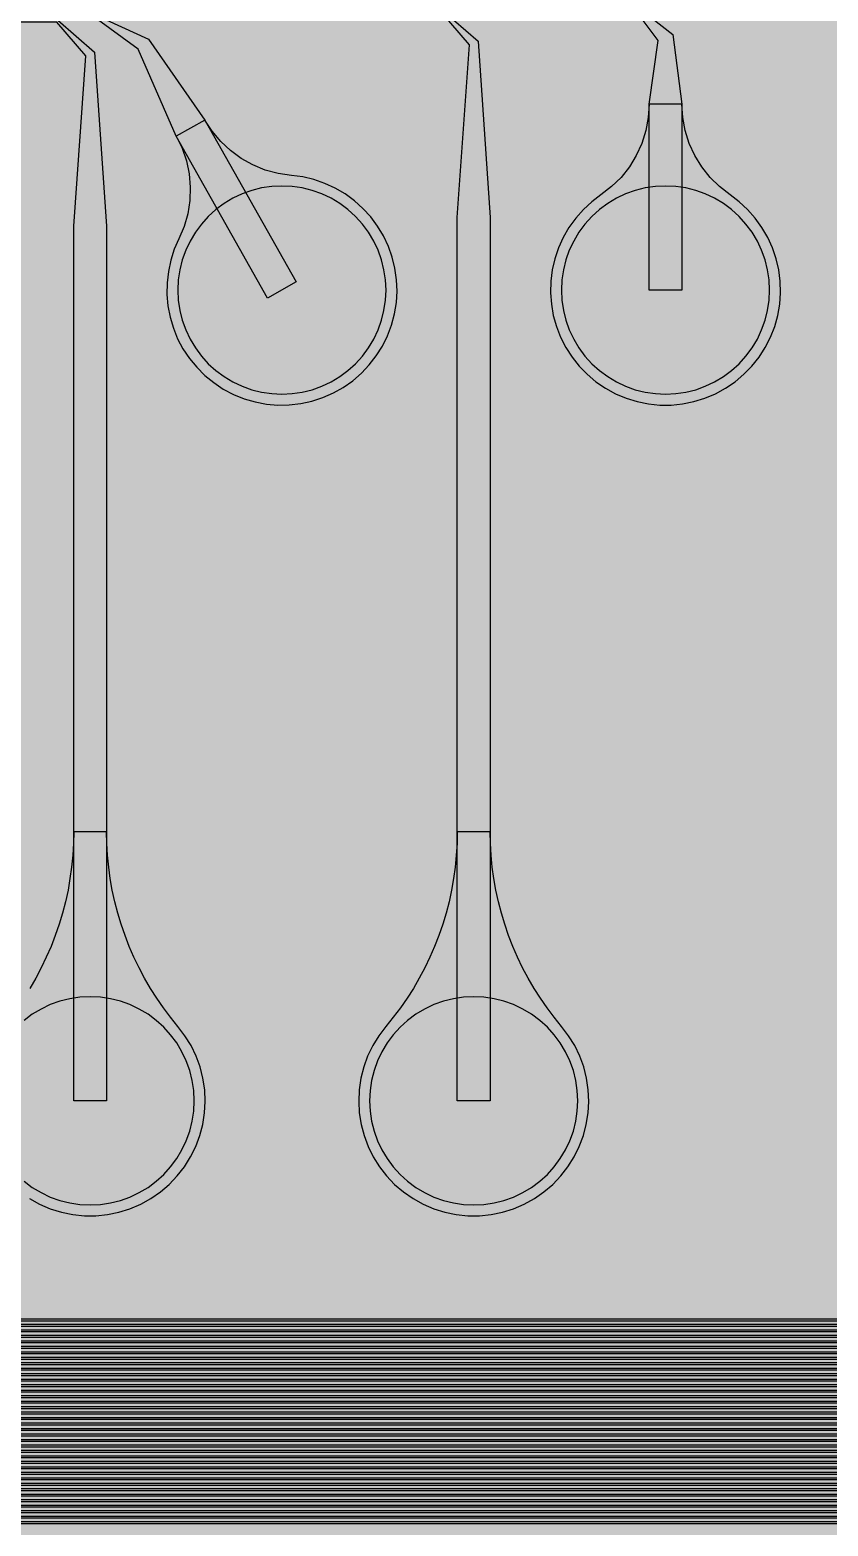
# Model space of a CAD drawing. Header units: metres. Extents: x -7240 to 10960, y -29667 to 1823.
# Drawn here: x -407 to 321, y -28281 to -26915 of the extents above; entities that cross this region are included whole.
import ezdxf

# ---------------------------------------------------------------- set-up
doc = ezdxf.new("R2010")
doc.units = ezdxf.units.M
for name, color, linetype in [('Metal1', 4, 'CONTINUOUS'), ('Polyimide', 7, 'CONTINUOUS'), ('Polyimide_Negative', 5, 'CONTINUOUS')]:
    doc.layers.add(name, color=color, linetype=linetype)

msp = doc.modelspace()

# ---------------------------------------------------------------- hatches: boundary and pattern name
at = {"layer": 'Polyimide'}
msp.add_hatch(color=7, dxfattribs=at).paths.add_polyline_path([(4088.5, -11806.9), (4098.7, -11851.2), (4115.6, -11893.5), (4138.6, -11932.7), (4167.4, -11968), (4201.1, -11998.5), (4239, -12023.6), (4280.3, -12042.7), (4349.2, -12073.7), (4413.2, -12113.8), (4471.3, -12162), (4522.3, -12217.7), (4565.4, -12279.7), (4599.7, -12346.9), (4624.7, -12418.2), (4639.9, -12492.2), (4645, -12567.5), (4639.9, -12642.8), (4624.7, -12716.8), (4599.7, -12788.1), (4565.4, -12855.3), (4522.3, -12917.3), (4471.3, -12973), (4413.2, -13021.2), (4349.2, -13061.3), (4280.3, -13092.3), (4239, -13111.4), (4201.1, -13136.5), (4167.4, -13167), (4138.6, -13202.3), (4115.6, -13241.5), (4098.7, -13283.8), (4088.5, -13328.1), (4085, -13373.5), (4085, -13567.5), (4099.4, -13861.6), (4142.6, -14152.8), (4214.2, -14438.4), (4313.4, -14715.5), (4439.2, -14981.7), (4590.6, -15234.2), (4766, -15470.7), (4963.7, -15688.8), (5181.8, -15886.5), (5418.3, -16061.9), (5670.8, -16213.3), (5936.9, -16339.1), (6214.1, -16438.3), (6499.7, -16509.9), (6790.9, -16553.1), (7085, -16567.5), (9960.4, -16567.5), (10038.8, -16571.4), (10116.4, -16582.9), (10192.6, -16601.9), (10266.5, -16628.4), (10337.5, -16662), (10404.8, -16702.3), (10467.9, -16749.1), (10526.1, -16801.8), (10578.8, -16860), (10625.6, -16923), (10665.9, -16990.4), (10699.5, -17061.4), (10725.9, -17135.3), (10745, -17211.4), (10756.5, -17289.1), (10760.4, -17367.5), (10760.4, -21957.3), (10721.6, -22012.9), (10686, -22070.6), (10653.6, -22130.1), (10624.5, -22191.4), (10598.9, -22254.2), (10576.8, -22318.2), (10558.3, -22383.5), (10543.4, -22449.6), (10532.2, -22516.5), (10524.7, -22583.8), (10521, -22651.5), (10521, -22719.3), (10524.7, -22787), (10532.2, -22854.4), (10543.4, -22921.2), (10558.3, -22987.4), (10576.8, -23052.6), (10598.9, -23116.7), (10624.5, -23179.5), (10653.6, -23240.7), (10686, -23300.3), (10721.6, -23357.9), (10760.4, -23413.5), (10760.4, -28667.5), (10756.5, -28745.9), (10745, -28823.6), (10725.9, -28899.7), (10699.5, -28973.6), (10665.9, -29044.6), (10625.6, -29112), (10578.8, -29175), (10526.1, -29233.2), (10467.9, -29285.9), (10404.8, -29332.7), (10337.5, -29373), (10266.5, -29406.6), (10192.6, -29433.1), (10116.4, -29452.1), (10038.8, -29463.6), (9960.4, -29467.5), (-6239.6, -29467.5), (-6318, -29463.6), (-6395.7, -29452.1), (-6471.9, -29433.1), (-6545.8, -29406.6), (-6616.7, -29373), (-6684.1, -29332.7), (-6747.1, -29285.9), (-6805.3, -29233.2), (-6858, -29175), (-6904.8, -29112), (-6945.2, -29044.6), (-6978.7, -28973.6), (-7005.2, -28899.7), (-7024.3, -28823.6), (-7035.8, -28745.9), (-7039.6, -28667.5), (-7039.6, -23426.3), (-6999.4, -23370.1), (-6962.3, -23311.6), (-6928.7, -23251.2), (-6898.5, -23189), (-6871.8, -23125.1), (-6848.8, -23059.9), (-6829.5, -22993.4), (-6814, -22926), (-6802.4, -22857.8), (-6794.6, -22789.1), (-6790.7, -22720), (-6790.7, -22650.8), (-6794.6, -22581.8), (-6802.4, -22513), (-6814, -22444.8), (-6829.5, -22377.4), (-6848.8, -22311), (-6871.8, -22245.7), (-6898.5, -22181.9), (-6928.7, -22119.7), (-6962.3, -22059.2), (-6999.4, -22000.8), (-7039.6, -21944.5), (-7039.6, -17367.5), (-7035.8, -17289.1), (-7024.3, -17211.4), (-7005.2, -17135.3), (-6978.7, -17061.4), (-6945.2, -16990.4), (-6904.8, -16923), (-6858, -16860), (-6805.3, -16801.8), (-6747.1, -16749.1), (-6684.1, -16702.3), (-6616.7, -16662), (-6545.8, -16628.4), (-6471.9, -16601.9), (-6395.7, -16582.9), (-6318, -16571.4), (-6239.6, -16567.5), (-3334, -16567.5), (-3039.9, -16553.1), (-2748.7, -16509.9), (-2463.1, -16438.3), (-2185.9, -16339.1), (-1919.8, -16213.3), (-1667.3, -16061.9), (-1430.8, -15886.5), (-1212.7, -15688.8), (-1015, -15470.7), (-839.6, -15234.2), (-688.2, -14981.7), (-562.4, -14715.5), (-463.2, -14438.4), (-391.6, -14152.8), (-348.4, -13861.6), (-334, -13567.5), (-334, -13373.5), (-337.5, -13328.1), (-347.7, -13283.8), (-364.6, -13241.5), (-387.6, -13202.3), (-416.4, -13167), (-450.1, -13136.5), (-488, -13111.4), (-529.3, -13092.3), (-529.3, -13092.3), (-598.2, -13061.3), (-662.2, -13021.2), (-720.3, -12973), (-771.3, -12917.3), (-814.4, -12855.3), (-848.7, -12788.1), (-873.7, -12716.8), (-888.9, -12642.8), (-894, -12567.5), (-888.9, -12492.2), (-873.7, -12418.2), (-848.7, -12346.9), (-814.4, -12279.7), (-771.3, -12217.7), (-720.3, -12162), (-662.2, -12113.8), (-598.2, -12073.7), (-529.3, -12042.7), (-488, -12023.6), (-450.1, -11998.5), (-416.4, -11968), (-387.6, -11932.7), (-364.6, -11893.5), (-347.7, -11851.2), (-337.5, -11806.9), (-334, -11761.5), (-334, -11074.3), (-337.5, -11028.9), (-347.7, -10984.6), (-364.6, -10942.4), (-387.6, -10903.1), (-416.4, -10867.8), (-450.1, -10837.3), (-488, -10812.2), (-529.3, -10793.2), (-529.3, -10793.2), (-598.2, -10762.1), (-662.2, -10722.1), (-720.3, -10673.8), (-771.3, -10618.1), (-814.4, -10556.1), (-848.7, -10488.9), (-873.7, -10417.6), (-888.9, -10343.7), (-894, -10268.3), (-888.9, -10193), (-873.7, -10119), (-848.7, -10047.8), (-814.4, -9980.5), (-771.3, -9918.5), (-720.3, -9862.9), (-662.2, -9814.6), (-598.2, -9774.6), (-529.3, -9743.5), (-488, -9724.5), (-450.1, -9699.4), (-416.4, -9668.8), (-387.6, -9633.5), (-364.6, -9594.3), (-347.7, -9552), (-337.5, -9507.7), (-334, -9462.4), (-334, -8775.1), (-337.5, -8729.8), (-347.7, -8685.5), (-364.6, -8643.2), (-387.6, -8604), (-416.4, -8568.7), (-450.1, -8538.1), (-488, -8513), (-529.3, -8494), (-529.3, -8494), (-598.2, -8462.9), (-662.2, -8422.9), (-720.3, -8374.6), (-771.3, -8319), (-814.4, -8257), (-848.7, -8189.7), (-873.7, -8118.5), (-888.9, -8044.5), (-894, -7969.2), (-888.9, -7893.8), (-873.7, -7819.9), (-848.7, -7748.6), (-814.4, -7681.4), (-771.3, -7619.4), (-720.3, -7563.7), (-662.2, -7515.4), (-598.2, -7475.4), (-529.3, -7444.3), (-529.3, -7444.3), (-488, -7425.3), (-450.1, -7400.2), (-416.4, -7369.7), (-387.6, -7334.4), (-364.6, -7295.1), (-347.7, -7252.9), (-337.5, -7208.6), (-334, -7163.2), (-334, -6476), (-337.5, -6430.6), (-347.7, -6386.3), (-364.6, -6344), (-387.6, -6304.8), (-416.4, -6269.5), (-450.1, -6239), (-488, -6213.9), (-529.3, -6194.8), (-529.3, -6194.8), (-598.2, -6163.8), (-662.2, -6123.7), (-720.3, -6075.5), (-771.3, -6019.8), (-814.4, -5957.8), (-848.7, -5890.6), (-873.7, -5819.3), (-888.9, -5745.3), (-894, -5670), (-888.9, -5594.7), (-873.7, -5520.7), (-848.7, -5449.4), (-814.4, -5382.2), (-771.3, -5320.2), (-720.3, -5264.5), (-662.2, -5216.3), (-598.2, -5176.2), (-529.3, -5145.2), (-529.3, -5145.2), (-488, -5126.1), (-450.1, -5101), (-416.4, -5070.5), (-387.6, -5035.2), (-364.6, -4996), (-347.7, -4953.7), (-337.5, -4909.4), (-334, -4864), (-334, 380), (-334, 1522.5), (-289, 1522.5), (-288.8, 1515.6), (-288.1, 1508.8), (-287, 1502), (-285.4, 1495.3), (-283.4, 1488.7), (-281, 1482.3), (-278.2, 1476.1), (-274.9, 1470), (-271.3, 1464.2), (-267.3, 1458.6), (-262.9, 1453.3), (-258.2, 1448.3), (-253.2, 1443.6), (-247.9, 1439.2), (-242.3, 1435.2), (-236.5, 1431.6), (-230.4, 1428.3), (-224.2, 1425.5), (-217.8, 1423.1), (-211.2, 1421.1), (-204.5, 1419.5), (-197.7, 1418.4), (-190.9, 1417.7), (-184, 1417.5), (-177.1, 1417.7), (-170.3, 1418.4), (-163.5, 1419.5), (-156.8, 1421.1), (-150.2, 1423.1), (-143.8, 1425.5), (-137.6, 1428.3), (-131.5, 1431.6), (-125.7, 1435.2), (-120.1, 1439.2), (-114.8, 1443.6), (-109.8, 1448.3), (-105.1, 1453.3), (-100.7, 1458.6), (-96.7, 1464.2), (-93.1, 1470), (-89.8, 1476.1), (-87, 1482.3), (-84.6, 1488.7), (-82.6, 1495.3), (-81, 1502), (-79.9, 1508.8), (-79.2, 1515.6), (-79, 1522.5), (1786, 1522.5), (3835, 1522.5), (3835.2, 1529), (3835.9, 1535.6), (3836.9, 1542), (3838.4, 1548.4), (3840.3, 1554.6), (3842.6, 1560.8), (3845.3, 1566.7), (3848.4, 1572.5), (3851.9, 1578.1), (3855.7, 1583.4), (3859.8, 1588.4), (3864.3, 1593.2), (3869.1, 1597.7), (3874.1, 1601.8), (3879.4, 1605.6), (3885, 1609.1), (3890.8, 1612.2), (3896.7, 1614.9), (3902.9, 1617.2), (3909.1, 1619.1), (3915.5, 1620.6), (3921.9, 1621.6), (3928.5, 1622.3), (3935, 1622.5), (3941.5, 1622.3), (3948.1, 1621.6), (3954.5, 1620.6), (3960.9, 1619.1), (3967.1, 1617.2), (3973.3, 1614.9), (3979.2, 1612.2), (3985, 1609.1), (3990.6, 1605.6), (3995.9, 1601.8), (4000.9, 1597.7), (4005.7, 1593.2), (4010.2, 1588.4), (4014.3, 1583.4), (4018.1, 1578.1), (4021.6, 1572.5), (4024.7, 1566.7), (4027.4, 1560.8), (4029.7, 1554.6), (4031.6, 1548.4), (4033.1, 1542), (4034.1, 1535.6), (4034.8, 1529), (4035, 1522.5), (4085, 1522.5), (4085, 380), (4085, 330), (4085, -4864), (4088.5, -4909.4), (4098.7, -4953.7), (4115.6, -4996), (4138.6, -5035.2), (4167.4, -5070.5), (4201.1, -5101), (4239, -5126.1), (4280.3, -5145.2), (4280.3, -5145.2), (4349.2, -5176.2), (4413.2, -5216.3), (4471.3, -5264.5), (4522.3, -5320.2), (4565.4, -5382.2), (4599.7, -5449.4), (4624.7, -5520.7), (4639.9, -5594.7), (4645, -5670), (4639.9, -5745.3), (4624.7, -5819.3), (4599.7, -5890.6), (4565.4, -5957.8), (4522.3, -6019.8), (4471.3, -6075.5), (4413.2, -6123.7), (4349.2, -6163.8), (4280.3, -6194.8), (4239, -6213.9), (4201.1, -6239), (4167.4, -6269.5), (4138.6, -6304.8), (4115.6, -6344), (4098.7, -6386.3), (4088.5, -6430.6), (4085, -6476), (4085, -11761.5), (4088.5, -11806.9)])

# ---------------------------------------------------------------- linework, layer by layer
at = {"layer": 'Metal1'}
for points in [[(1728.9, -18191.7), (1728.9, -28247.9), (1698.3, -28278.5), (-5907.5, -28278.5), (-5938.1, -28247.9), (-5938.1, -25926.6), (-5907.5, -25896), (-4552.4, -25896), (-4493.7, -25906.7), (-4486.5, -25911.9), (-4366.5, -26031.9), (-4387.7, -26053.1), (-4507.7, -25933.1), (-4509.1, -25929.8), (-4552.8, -25898), (-5906.7, -25898), (-5936.1, -25927.4), (-5936.1, -28247.1), (-5906.7, -28276.5), (1697.5, -28276.5), (1726.9, -28247.1), (1726.9, -18191.7)], [(1723.9, -18191.7), (1723.9, -28242.9), (1693.3, -28273.5), (-5902.5, -28273.5), (-5933.1, -28242.9), (-5933.1, -25931.6), (-5902.5, -25901), (-4581.7, -25901), (-4547.8, -25930.2), (-4537.1, -26068.2), (-4537.1, -26782.5), (-4567.1, -26782.5), (-4567.1, -26068.2), (-4556.5, -25933.8), (-4582.5, -25903), (-5901.7, -25903), (-5931.1, -25932.4), (-5931.1, -28242.1), (-5901.7, -28271.5), (1692.5, -28271.5), (1721.9, -28242.1), (1721.9, -18191.7)], [(1718.9, -18191.7), (1718.9, -28237.9), (1688.3, -28268.5), (-5897.5, -28268.5), (-5928.1, -28237.9), (-5928.1, -25936.6), (-5897.5, -25906), (-4892.4, -25906), (-4832.9, -25915.5), (-4716.5, -26031.9), (-4737.7, -26053.1), (-4849.9, -25940.9), (-4892.8, -25908), (-5896.7, -25908), (-5926.1, -25937.4), (-5926.1, -28237.1), (-5896.7, -28266.5), (1687.5, -28266.5), (1716.9, -28237.1), (1716.9, -18191.7)], [(1713.9, -18191.7), (1713.9, -28232.9), (1683.3, -28263.5), (-5892.5, -28263.5), (-5923.1, -28232.9), (-5923.1, -25941.6), (-5892.5, -25911), (-4931.7, -25911), (-4897.8, -25940.2), (-4887.1, -26076.2), (-4887.1, -26782.5), (-4917.1, -26782.5), (-4917.1, -26076.2), (-4906.5, -25943.8), (-4932.5, -25913), (-5891.7, -25913), (-5921.1, -25942.4), (-5921.1, -28232.1), (-5891.7, -28261.5), (1682.5, -28261.5), (1711.9, -28232.1), (1711.9, -18191.7)], [(1708.9, -18191.7), (1708.9, -28227.9), (1678.3, -28258.5), (-5887.5, -28258.5), (-5918.1, -28227.9), (-5918.1, -25946.6), (-5887.5, -25916), (-5232.4, -25916), (-5172.9, -25925.5), (-5066.5, -26031.9), (-5087.7, -26053.1), (-5189.9, -25950.9), (-5232.8, -25918), (-5886.7, -25918), (-5916.1, -25947.4), (-5916.1, -28227.1), (-5886.7, -28256.5), (1677.5, -28256.5), (1706.9, -28227.1), (1706.9, -18191.7)], [(1703.9, -18191.7), (1703.9, -28222.9), (1673.3, -28253.5), (-5882.5, -28253.5), (-5913.1, -28222.9), (-5913.1, -25951.6), (-5882.5, -25921), (-5281.7, -25921), (-5247.7, -25950.2), (-5237.1, -26084.2), (-5237.1, -26782.5), (-5267.1, -26782.5), (-5267.1, -26084.2), (-5256.5, -25953.8), (-5282.5, -25923), (-5881.7, -25923), (-5911.1, -25952.4), (-5911.1, -28222.1), (-5881.7, -28251.5), (1672.5, -28251.5), (1701.9, -28222.1), (1701.9, -18191.7)], [(1698.9, -18191.7), (1698.9, -28217.9), (1668.3, -28248.5), (-5877.5, -28248.5), (-5908.1, -28217.9), (-5908.1, -26921.6), (-5877.5, -26891), (143.3, -26891), (179.6, -26919.2), (187.9, -26982.8), (187.9, -27152.5), (157.9, -27152.5), (157.9, -26982.8), (166.1, -26924.8), (142.5, -26893), (-5876.7, -26893), (-5906.1, -26922.4), (-5906.1, -28217.1), (-5876.7, -28246.5), (1667.5, -28246.5), (1696.9, -28217.1), (1696.9, -18191.7)], [(1693.9, -18191.7), (1693.9, -28212.9), (1663.3, -28243.5), (-5872.5, -28243.5), (-5903.1, -28212.9), (-5903.1, -26926.6), (-5872.5, -26896), (-31.7, -26896), (1.8, -26925.4), (12.9, -27086.2), (12.9, -27892.5), (-17.1, -27892.5), (-17.1, -27086.2), (-6.1, -26928.6), (-32.5, -26898), (-5871.7, -26898), (-5901.1, -26927.4), (-5901.1, -28212.1), (-5871.7, -28241.5), (1662.5, -28241.5), (1691.9, -28212.1), (1691.9, -18191.7)], [(1688.9, -18191.7), (1688.9, -28207.9), (1658.3, -28238.5), (-5867.5, -28238.5), (-5898.1, -28207.9), (-5898.1, -26931.6), (-5867.5, -26901), (-348.1, -26901), (-299, -26923.6), (-247.4, -26997.3), (-164.1, -27145.1), (-190.2, -27159.9), (-273.5, -27012), (-308.2, -26932.6), (-348.6, -26903), (-5866.7, -26903), (-5896.1, -26932.4), (-5896.1, -28207.1), (-5866.7, -28236.5), (1657.5, -28236.5), (1686.9, -28207.1), (1686.9, -18191.7)], [(1683.9, -18191.7), (1683.9, -28202.9), (1653.3, -28233.5), (-5862.5, -28233.5), (-5893.1, -28202.9), (-5893.1, -26936.6), (-5862.5, -26906), (-381.7, -26906), (-348.1, -26935.4), (-337.1, -27094.2), (-337.1, -27892.5), (-367.1, -27892.5), (-367.1, -27094.2), (-356.1, -26938.6), (-382.5, -26908), (-5861.7, -26908), (-5891.1, -26937.4), (-5891.1, -28202.1), (-5861.7, -28231.5), (1652.5, -28231.5), (1681.9, -28202.1), (1681.9, -18191.7)], [(1678.9, -18191.7), (1678.9, -28197.9), (1648.3, -28228.5), (-5857.5, -28228.5), (-5888.1, -28197.9), (-5888.1, -26941.6), (-5857.5, -26911), (-698.1, -26911), (-648.4, -26933), (-600.1, -26998.6), (-514.2, -27144.9), (-540.1, -27160.1), (-626, -27013.8), (-657.9, -26942.7), (-698.6, -26913), (-5856.7, -26913), (-5886.1, -26942.4), (-5886.1, -28197.1), (-5856.7, -28226.5), (1647.5, -28226.5), (1676.9, -28197.1), (1676.9, -18191.7)], [(1673.9, -18191.7), (1673.9, -28192.9), (1643.3, -28223.5), (-5852.5, -28223.5), (-5883.1, -28192.9), (-5883.1, -26946.6), (-5852.5, -26916), (-731.7, -26916), (-698.1, -26945.3), (-687.1, -27102.2), (-687.1, -27892.5), (-717.1, -27892.5), (-717.1, -27102.2), (-706.1, -26948.7), (-732.5, -26918), (-5851.7, -26918), (-5881.1, -26947.4), (-5881.1, -28192.1), (-5851.7, -28221.5), (1642.5, -28221.5), (1671.9, -28192.1), (1671.9, -18191.7)], [(1668.9, -18191.7), (1668.9, -28187.9), (1638.3, -28218.5), (-5847.5, -28218.5), (-5878.1, -28187.9), (-5878.1, -26951.6), (-5847.5, -26921), (-1048.1, -26921), (-997.7, -26942.4), (-953, -27000), (-864.3, -27144.7), (-889.9, -27160.3), (-978.6, -27015.6), (-1007.7, -26952.8), (-1048.6, -26923), (-5846.7, -26923), (-5876.1, -26952.4), (-5876.1, -28187.1), (-5846.7, -28216.5), (1637.5, -28216.5), (1666.9, -28187.1), (1666.9, -18191.7)], [(1663.9, -18191.7), (1663.9, -28182.9), (1633.3, -28213.5), (-5842.5, -28213.5), (-5873.1, -28182.9), (-5873.1, -26956.6), (-5842.5, -26926), (-1081.7, -26926), (-1048.1, -26955.3), (-1037.1, -27110.2), (-1037.1, -27892.5), (-1067.1, -27892.5), (-1067.1, -27110.2), (-1056.2, -26958.7), (-1082.5, -26928), (-5841.7, -26928), (-5871.1, -26957.4), (-5871.1, -28182.1), (-5841.7, -28211.5), (1632.5, -28211.5), (1661.9, -28182.1), (1661.9, -18191.7)], [(1658.9, -18191.7), (1658.9, -28177.9), (1628.3, -28208.5), (-5837.5, -28208.5), (-5868.1, -28177.9), (-5868.1, -26961.6), (-5837.5, -26931), (-1398.1, -26931), (-1346.9, -26951.7), (-1306, -27001.5), (-1214.5, -27144.4), (-1239.8, -27160.6), (-1331.3, -27017.7), (-1357.4, -26962.9), (-1398.6, -26933), (-5836.7, -26933), (-5866.1, -26962.4), (-5866.1, -28177.1), (-5836.7, -28206.5), (1627.5, -28206.5), (1656.9, -28177.1), (1656.9, -18191.7)], [(1653.9, -18191.7), (1653.9, -28172.9), (1623.3, -28203.5), (-5832.5, -28203.5), (-5863.1, -28172.9), (-5863.1, -26966.6), (-5832.5, -26936), (-1431.7, -26936), (-1398.1, -26965.3), (-1387.1, -27118.2), (-1387.1, -27892.5), (-1417.1, -27892.5), (-1417.1, -27118.2), (-1406.2, -26968.7), (-1432.5, -26938), (-5831.7, -26938), (-5861.1, -26967.4), (-5861.1, -28172.1), (-5831.7, -28201.5), (1622.5, -28201.5), (1651.9, -28172.1), (1651.9, -18191.7)], [(1648.9, -18191.7), (1648.9, -28167.9), (1618.3, -28198.5), (-5827.5, -28198.5), (-5858.1, -28167.9), (-5858.1, -26971.6), (-5827.5, -26941), (-1748.1, -26941), (-1696.1, -26960.8), (-1659.2, -27003.2), (-1564.7, -27144.1), (-1589.6, -27160.9), (-1684.1, -27019.9), (-1707.1, -26973), (-1748.6, -26943), (-5826.7, -26943), (-5856.1, -26972.4), (-5856.1, -28167.1), (-5826.7, -28196.5), (1617.5, -28196.5), (1646.9, -28167.1), (1646.9, -18191.7)], [(1643.9, -18191.7), (1643.9, -28162.9), (1613.3, -28193.5), (-5822.5, -28193.5), (-5853.1, -28162.9), (-5853.1, -26976.6), (-5822.5, -26946), (-1781.7, -26946), (-1748, -26975.3), (-1737.1, -27126.2), (-1737.1, -27892.5), (-1767.1, -27892.5), (-1767.1, -27126.2), (-1756.2, -26978.7), (-1782.5, -26948), (-5821.7, -26948), (-5851.1, -26977.4), (-5851.1, -28162.1), (-5821.7, -28191.5), (1612.5, -28191.5), (1641.9, -28162.1), (1641.9, -18191.7)], [(1638.9, -18191.7), (1638.9, -28157.9), (1608.3, -28188.5), (-5817.5, -28188.5), (-5848.1, -28157.9), (-5848.1, -26981.6), (-5817.5, -26951), (-2098.1, -26951), (-2045.3, -26969.9), (-2012.6, -27005.1), (-1914.9, -27143.9), (-1939.4, -27161.1), (-2037.1, -27022.4), (-2056.9, -26983.2), (-2098.6, -26953), (-5816.7, -26953), (-5846.1, -26982.4), (-5846.1, -28157.1), (-5816.7, -28186.5), (1607.5, -28186.5), (1636.9, -28157.1), (1636.9, -18191.7)], [(1633.9, -18191.7), (1633.9, -28152.9), (1603.3, -28183.5), (-5812.5, -28183.5), (-5843.1, -28152.9), (-5843.1, -26986.6), (-5812.5, -26956), (-2131.7, -26956), (-2098, -26985.3), (-2087.1, -27134.2), (-2087.1, -27892.5), (-2117.1, -27892.5), (-2117.1, -27134.2), (-2106.3, -26988.7), (-2132.5, -26958), (-5811.7, -26958), (-5841.1, -26987.4), (-5841.1, -28152.1), (-5811.7, -28181.5), (1602.5, -28181.5), (1631.9, -28152.1), (1631.9, -18191.7)], [(1628.9, -18191.7), (1628.9, -28147.9), (1598.3, -28178.5), (-5807.5, -28178.5), (-5838.1, -28147.9), (-5838.1, -26991.6), (-5807.5, -26961), (-2448.1, -26961), (-2394.4, -26978.8), (-2366.1, -27007.2), (-2265.1, -27143.6), (-2289.2, -27161.4), (-2390.2, -27025.1), (-2406.6, -26993.4), (-2448.6, -26963), (-5806.7, -26963), (-5836.1, -26992.4), (-5836.1, -28147.1), (-5806.7, -28176.5), (1597.5, -28176.5), (1626.9, -28147.1), (1626.9, -18191.7)], [(1623.9, -18191.7), (1623.9, -28142.9), (1593.3, -28173.5), (-5802.5, -28173.5), (-5833.1, -28142.9), (-5833.1, -26996.6), (-5802.5, -26966), (-2481.7, -26966), (-2448, -26995.3), (-2437.1, -27142.2), (-2437.1, -27892.5), (-2467.1, -27892.5), (-2467.1, -27142.2), (-2456.3, -26998.7), (-2482.5, -26968), (-5801.7, -26968), (-5831.1, -26997.4), (-5831.1, -28142.1), (-5801.7, -28171.5), (1592.5, -28171.5), (1621.9, -28142.1), (1621.9, -18191.7)], [(1618.9, -18191.7), (1618.9, -28137.9), (1588.3, -28168.5), (-5797.5, -28168.5), (-5828.1, -28137.9), (-5828.1, -27001.6), (-5797.5, -26971), (-2798.1, -26971), (-2743.4, -26987.6), (-2719.9, -27009.6), (-2615.3, -27143.3), (-2638.9, -27161.7), (-2743.5, -27028.1), (-2756.3, -27003.6), (-2798.6, -26973), (-5796.7, -26973), (-5826.1, -27002.4), (-5826.1, -28137.1), (-5796.7, -28166.5), (1587.5, -28166.5), (1616.9, -28137.1), (1616.9, -18191.7)], [(1613.9, -18191.7), (1613.9, -28132.9), (1583.3, -28163.5), (-5792.5, -28163.5), (-5823.1, -28132.9), (-5823.1, -27006.6), (-5792.5, -26976), (-2831.7, -26976), (-2797.9, -27005.3), (-2787.1, -27150.2), (-2787.1, -27892.5), (-2817.1, -27892.5), (-2817.1, -27150.2), (-2806.3, -27008.7), (-2832.5, -26978), (-5791.7, -26978), (-5821.1, -27007.4), (-5821.1, -28132.1), (-5791.7, -28161.5), (1582.5, -28161.5), (1611.9, -28132.1), (1611.9, -18191.7)], [(1608.9, -18191.7), (1608.9, -28127.9), (1578.3, -28158.5), (-5787.5, -28158.5), (-5818.1, -28127.9), (-5818.1, -27011.6), (-5787.5, -26981), (-3177.4, -26981), (-3121.3, -26995.6), (-3086.5, -27021.9), (-2966.5, -27141.9), (-2987.7, -27163.1), (-3107.7, -27043.1), (-3131.5, -27010.9), (-3177.8, -26983), (-5786.7, -26983), (-5816.1, -27012.4), (-5816.1, -28127.1), (-5786.7, -28156.5), (1577.5, -28156.5), (1606.9, -28127.1), (1606.9, -18191.7)], [(1603.9, -18191.7), (1603.9, -28122.9), (1573.3, -28153.5), (-5782.5, -28153.5), (-5813.1, -28122.9), (-5813.1, -27016.6), (-5782.5, -26986), (-3181.7, -26986), (-3147.9, -27015.2), (-3137.1, -27158.2), (-3137.1, -27892.5), (-3167.1, -27892.5), (-3167.1, -27158.2), (-3156.4, -27018.8), (-3182.5, -26988), (-5781.7, -26988), (-5811.1, -27017.4), (-5811.1, -28122.1), (-5781.7, -28151.5), (1572.5, -28151.5), (1601.9, -28122.1), (1601.9, -18191.7)], [(1598.9, -18191.7), (1598.9, -28117.9), (1568.3, -28148.5), (-5777.5, -28148.5), (-5808.1, -28117.9), (-5808.1, -27021.6), (-5777.5, -26991), (-3517.4, -26991), (-3460.5, -27004.4), (-3436.5, -27021.9), (-3316.5, -27141.9), (-3337.7, -27163.1), (-3457.7, -27043.1), (-3472.3, -27022), (-3517.8, -26993), (-5776.7, -26993), (-5806.1, -27022.4), (-5806.1, -28117.1), (-5776.7, -28146.5), (1567.5, -28146.5), (1596.9, -28117.1), (1596.9, -18191.7)], [(1593.9, -18191.7), (1593.9, -28112.9), (1563.3, -28143.5), (-5772.5, -28143.5), (-5803.1, -28112.9), (-5803.1, -27026.6), (-5772.5, -26996), (-3531.7, -26996), (-3497.9, -27025.2), (-3487.1, -27166.2), (-3487.1, -27892.5), (-3517.1, -27892.5), (-3517.1, -27166.2), (-3506.4, -27028.8), (-3532.5, -26998), (-5771.7, -26998), (-5801.1, -27027.4), (-5801.1, -28112.1), (-5771.7, -28141.5), (1562.5, -28141.5), (1591.9, -28112.1), (1591.9, -18191.7)], [(1588.9, -18191.7), (1588.9, -28107.9), (1558.3, -28138.5), (-5767.5, -28138.5), (-5798.1, -28107.9), (-5798.1, -27031.6), (-5767.5, -27001), (-3857.4, -27001), (-3799.4, -27012.8), (-3786.5, -27021.9), (-3666.5, -27141.9), (-3687.7, -27163.1), (-3807.7, -27043.1), (-3813.4, -27033.7), (-3857.8, -27003), (-5766.7, -27003), (-5796.1, -27032.4), (-5796.1, -28107.1), (-5766.7, -28136.5), (1557.5, -28136.5), (1586.9, -28107.1), (1586.9, -18191.7)], [(1583.9, -18191.7), (1583.9, -28102.9), (1553.3, -28133.5), (-5762.5, -28133.5), (-5793.1, -28102.9), (-5793.1, -27036.6), (-5762.5, -27006), (-3881.7, -27006), (-3847.8, -27035.2), (-3837.1, -27174.2), (-3837.1, -27892.5), (-3867.1, -27892.5), (-3867.1, -27174.2), (-3856.4, -27038.8), (-3882.5, -27008), (-5761.7, -27008), (-5791.1, -27037.4), (-5791.1, -28102.1), (-5761.7, -28131.5), (1552.5, -28131.5), (1581.9, -28102.1), (1581.9, -18191.7)], [(1578.9, -18191.7), (1578.9, -28097.9), (1548.3, -28128.5), (-5757.5, -28128.5), (-5788.1, -28097.9), (-5788.1, -27041.6), (-5757.5, -27011), (-4197.4, -27011), (-4137.9, -27020.5), (-4016.5, -27141.9), (-4037.7, -27163.1), (-4154.9, -27045.9), (-4197.8, -27013), (-5756.7, -27013), (-5786.1, -27042.4), (-5786.1, -28097.1), (-5756.7, -28126.5), (1547.5, -28126.5), (1576.9, -28097.1), (1576.9, -18191.7)], [(1573.9, -18191.7), (1573.9, -28092.9), (1543.3, -28123.5), (-5752.5, -28123.5), (-5783.1, -28092.9), (-5783.1, -27046.6), (-5752.5, -27016), (-4231.7, -27016), (-4197.8, -27045.2), (-4187.1, -27182.2), (-4187.1, -27892.5), (-4217.1, -27892.5), (-4217.1, -27182.2), (-4206.5, -27048.8), (-4232.5, -27018), (-5751.7, -27018), (-5781.1, -27047.4), (-5781.1, -28092.1), (-5751.7, -28121.5), (1542.5, -28121.5), (1571.9, -28092.1), (1571.9, -18191.7)], [(1568.9, -18191.7), (1568.9, -28087.9), (1538.3, -28118.5), (-5747.5, -28118.5), (-5778.1, -28087.9), (-5778.1, -27051.6), (-5747.5, -27021), (-4537.4, -27021), (-4477.9, -27030.5), (-4366.5, -27141.9), (-4387.7, -27163.1), (-4494.9, -27055.9), (-4537.8, -27023), (-5746.7, -27023), (-5776.1, -27052.4), (-5776.1, -28087.1), (-5746.7, -28116.5), (1537.5, -28116.5), (1566.9, -28087.1), (1566.9, -18191.7)], [(1563.9, -18191.7), (1563.9, -28082.9), (1533.3, -28113.5), (-5742.5, -28113.5), (-5773.1, -28082.9), (-5773.1, -27056.6), (-5742.5, -27026), (-4581.7, -27026), (-4547.7, -27055.2), (-4537.1, -27190.2), (-4537.1, -27892.5), (-4567.1, -27892.5), (-4567.1, -27190.2), (-4556.5, -27058.8), (-4582.5, -27028), (-5741.7, -27028), (-5771.1, -27057.4), (-5771.1, -28082.1), (-5741.7, -28111.5), (1532.5, -28111.5), (1561.9, -28082.1), (1561.9, -18191.7)], [(1558.9, -18191.7), (1558.9, -28077.9), (1528.3, -28108.5), (-5737.5, -28108.5), (-5768.1, -28077.9), (-5768.1, -27061.6), (-5737.5, -27031), (-4877.4, -27031), (-4817.9, -27040.5), (-4716.5, -27141.9), (-4737.7, -27163.1), (-4834.9, -27065.9), (-4877.8, -27033), (-5736.7, -27033), (-5766.1, -27062.4), (-5766.1, -28077.1), (-5736.7, -28106.5), (1527.5, -28106.5), (1556.9, -28077.1), (1556.9, -18191.7)], [(1553.9, -18191.7), (1553.9, -28072.9), (1523.3, -28103.5), (-5732.5, -28103.5), (-5763.1, -28072.9), (-5763.1, -27066.6), (-5732.5, -27036), (-4931.7, -27036), (-4897.7, -27065.2), (-4887.1, -27198.2), (-4887.1, -27892.5), (-4917.1, -27892.5), (-4917.1, -27198.2), (-4906.5, -27068.8), (-4932.5, -27038), (-5731.7, -27038), (-5761.1, -27067.4), (-5761.1, -28072.1), (-5731.7, -28101.5), (1522.5, -28101.5), (1551.9, -28072.1), (1551.9, -18191.7)], [(1548.9, -18191.7), (1548.9, -28067.9), (1518.3, -28098.5), (-5727.5, -28098.5), (-5758.1, -28067.9), (-5758.1, -27071.6), (-5727.5, -27041), (-5217.4, -27041), (-5157.9, -27050.5), (-5066.5, -27141.9), (-5087.7, -27163.1), (-5174.9, -27075.9), (-5217.8, -27043), (-5726.7, -27043), (-5756.1, -27072.4), (-5756.1, -28067.1), (-5726.7, -28096.5), (1517.5, -28096.5), (1546.9, -28067.1), (1546.9, -18191.7)], [(1543.9, -18191.7), (1543.9, -28062.9), (1513.3, -28093.5), (-5722.5, -28093.5), (-5753.1, -28062.9), (-5753.1, -27076.6), (-5722.5, -27046), (-5281.7, -27046), (-5247.7, -27075.2), (-5237.1, -27206.2), (-5237.1, -27892.5), (-5267.1, -27892.5), (-5267.1, -27206.2), (-5256.6, -27078.8), (-5282.5, -27048), (-5721.7, -27048), (-5751.1, -27077.4), (-5751.1, -28062.1), (-5721.7, -28091.5), (1512.5, -28091.5), (1541.9, -28062.1), (1541.9, -18191.7)], [(-407.5, -27981.7), (-398.2, -27986.8), (-388.5, -27991), (-378.4, -27994.2), (-368, -27996.3), (-357.4, -27997.4), (-346.8, -27997.4), (-336.3, -27996.3), (-325.9, -27994.2), (-315.8, -27991), (-306, -27986.8), (-296.7, -27981.7), (-288, -27975.7), (-280, -27968.8), (-272.6, -27961.1), (-266.1, -27952.7), (-260.5, -27943.7), (-255.8, -27934.2), (-252.1, -27924.3), (-249.4, -27914.1), (-247.7, -27903.6), (-247.1, -27893), (-247.6, -27882.4), (-249.2, -27871.9), (-251.8, -27861.6), (-255.4, -27851.7), (-260, -27842.1), (-265.6, -27833.1), (-272, -27824.6), (-278.8, -27816.3), (-285.2, -27807.7), (-291.3, -27798.9), (-297.1, -27789.9), (-302.5, -27780.6), (-307.5, -27771.1), (-312.2, -27761.4), (-316.4, -27751.6), (-320.3, -27741.6), (-323.8, -27731.4), (-326.9, -27721.1), (-329.6, -27710.8), (-331.9, -27700.3), (-333.8, -27689.7), (-335.2, -27679.1), (-336.3, -27668.4), (-336.9, -27657.7), (-337.1, -27646.9), (-367.1, -27646.9), (-367.1, -27646.9), (-367.3, -27657.7), (-368, -27668.4), (-369, -27679.1), (-370.5, -27689.7), (-372.3, -27700.3), (-374.6, -27710.8), (-377.3, -27721.1), (-380.4, -27731.4), (-383.9, -27741.6), (-387.8, -27751.6), (-392.1, -27761.4), (-396.7, -27771.1), (-401.8, -27780.6), (-407.2, -27789.9)]]:
    msp.add_lwpolyline(points, dxfattribs=at)
for points in [[(157.9, -26982.8), (157.1, -26995), (154.9, -27006.9), (151.3, -27018.6), (146.2, -27029.6), (139.9, -27040), (132.3, -27049.6), (123.6, -27058.1), (114, -27065.6), (105.6, -27071.9), (97.9, -27079), (90.9, -27086.8), (84.8, -27095.3), (79.5, -27104.4), (75.2, -27113.9), (71.9, -27123.9), (69.5, -27134.1), (68.2, -27144.5), (67.9, -27154.9), (68.7, -27165.4), (70.5, -27175.7), (73.3, -27185.8), (77.1, -27195.6), (81.9, -27204.9), (87.6, -27213.7), (94.1, -27221.9), (101.4, -27229.4), (109.4, -27236.2), (118.1, -27242.1), (127.3, -27247.1), (136.9, -27251.2), (146.9, -27254.2), (157.2, -27256.3), (167.6, -27257.4), (178.1, -27257.4), (188.5, -27256.3), (198.8, -27254.2), (208.8, -27251.2), (218.5, -27247.1), (227.7, -27242.1), (236.3, -27236.2), (244.4, -27229.4), (251.7, -27221.9), (258.2, -27213.7), (263.9, -27204.9), (268.6, -27195.6), (272.5, -27185.8), (275.3, -27175.7), (277.1, -27165.4), (277.8, -27154.9), (277.6, -27144.5), (276.2, -27134.1), (273.9, -27123.9), (270.5, -27113.9), (266.2, -27104.4), (260.9, -27095.3), (254.8, -27086.8), (247.8, -27079), (240.1, -27071.9), (231.8, -27065.6), (222.1, -27058.1), (213.5, -27049.6), (205.9, -27040), (199.5, -27029.6), (194.5, -27018.6), (190.8, -27006.9), (188.6, -26995), (187.9, -26982.8), (157.9, -26982.8)], [(-273.5, -27012), (-268.2, -27023), (-264.3, -27034.5), (-261.7, -27046.4), (-260.7, -27058.6), (-261.1, -27070.7), (-263, -27082.8), (-266.4, -27094.5), (-271.1, -27105.7), (-275.3, -27115.3), (-278.5, -27125.3), (-280.7, -27135.5), (-281.9, -27145.9), (-282.1, -27156.4), (-281.1, -27166.9), (-279.2, -27177.2), (-276.2, -27187.2), (-272.3, -27196.9), (-267.4, -27206.2), (-261.6, -27214.9), (-254.9, -27223), (-247.5, -27230.4), (-239.4, -27237), (-230.7, -27242.8), (-221.4, -27247.7), (-211.7, -27251.7), (-201.6, -27254.6), (-191.3, -27256.5), (-180.9, -27257.4), (-170.4, -27257.3), (-160, -27256.1), (-149.8, -27253.9), (-139.8, -27250.6), (-130.2, -27246.4), (-121.1, -27241.3), (-112.5, -27235.2), (-104.6, -27228.4), (-97.4, -27220.8), (-91, -27212.5), (-85.4, -27203.6), (-80.8, -27194.2), (-77.1, -27184.4), (-74.4, -27174.3), (-72.7, -27163.9), (-72.1, -27153.5), (-72.6, -27143), (-74, -27132.6), (-76.5, -27122.4), (-80, -27112.6), (-84.5, -27103.1), (-89.9, -27094.1), (-96.1, -27085.7), (-103.2, -27077.9), (-111, -27070.9), (-119.5, -27064.8), (-128.5, -27059.4), (-138, -27055.1), (-147.9, -27051.6), (-158.1, -27049.2), (-168.5, -27047.9), (-180.6, -27046.1), (-192.3, -27042.9), (-203.6, -27038.3), (-214.2, -27032.4), (-224.1, -27025.2), (-233, -27016.9), (-240.8, -27007.5), (-247.4, -26997.3), (-273.5, -27012)], [(-17.1, -27646.9), (-17.3, -27657.7), (-18, -27668.4), (-19, -27679.1), (-20.5, -27689.7), (-22.3, -27700.3), (-24.6, -27710.8), (-27.3, -27721.1), (-30.4, -27731.4), (-33.9, -27741.6), (-37.8, -27751.6), (-42.1, -27761.4), (-46.7, -27771.1), (-51.8, -27780.6), (-57.2, -27789.9), (-62.9, -27798.9), (-69, -27807.7), (-75.5, -27816.3), (-82.3, -27824.6), (-88.7, -27833.1), (-94.2, -27842.1), (-98.9, -27851.7), (-102.5, -27861.6), (-105.1, -27871.9), (-106.6, -27882.4), (-107.1, -27893), (-106.5, -27903.6), (-104.9, -27914.1), (-102.2, -27924.3), (-98.5, -27934.2), (-93.8, -27943.7), (-88.1, -27952.7), (-81.6, -27961.1), (-74.3, -27968.8), (-66.2, -27975.7), (-57.5, -27981.7), (-48.2, -27986.8), (-38.5, -27991), (-28.4, -27994.2), (-18, -27996.3), (-7.4, -27997.4), (3.2, -27997.4), (13.7, -27996.3), (24.1, -27994.2), (34.2, -27991), (44, -27986.8), (53.3, -27981.7), (62, -27975.7), (70, -27968.8), (77.4, -27961.1), (83.9, -27952.7), (89.5, -27943.7), (94.2, -27934.2), (97.9, -27924.3), (100.6, -27914.1), (102.3, -27903.6), (102.9, -27893), (102.4, -27882.4), (100.8, -27871.9), (98.2, -27861.6), (94.6, -27851.7), (90, -27842.1), (84.4, -27833.1), (78, -27824.6), (71.2, -27816.3), (64.8, -27807.7), (58.7, -27798.9), (52.9, -27789.9), (47.5, -27780.6), (42.5, -27771.1), (37.8, -27761.4), (33.6, -27751.6), (29.7, -27741.6), (26.2, -27731.4), (23.1, -27721.1), (20.4, -27710.8), (18.1, -27700.3), (16.2, -27689.7), (14.8, -27679.1), (13.7, -27668.4), (13.1, -27657.7), (12.9, -27646.9), (-17.1, -27646.9)]]:
    msp.add_lwpolyline(points, close=True, dxfattribs=at)
at = {"layer": 'Polyimide_Negative'}
for points in [[(-82.1, -27152.5), (-82.6, -27143.2), (-84, -27134), (-86.2, -27124.9), (-89.4, -27116.1), (-93.3, -27107.7), (-98.1, -27099.7), (-103.7, -27092.2), (-109.9, -27085.3), (-116.9, -27079.1), (-124.3, -27073.5), (-132.3, -27068.7), (-140.8, -27064.7), (-149.5, -27061.6), (-158.6, -27059.3), (-167.8, -27058), (-177.1, -27057.5), (-186.4, -27058), (-195.7, -27059.3), (-204.7, -27061.6), (-213.5, -27064.7), (-221.9, -27068.7), (-229.9, -27073.5), (-237.4, -27079.1), (-244.3, -27085.3), (-250.6, -27092.2), (-256.1, -27099.7), (-260.9, -27107.7), (-264.9, -27116.1), (-268, -27124.9), (-270.3, -27134), (-271.7, -27143.2), (-272.1, -27152.5), (-271.7, -27161.8), (-270.3, -27171), (-268, -27180.1), (-264.9, -27188.9), (-260.9, -27197.3), (-256.1, -27205.3), (-250.6, -27212.8), (-244.3, -27219.7), (-237.4, -27225.9), (-229.9, -27231.5), (-221.9, -27236.3), (-213.5, -27240.3), (-204.7, -27243.4), (-195.7, -27245.7), (-186.4, -27247), (-177.1, -27247.5), (-167.8, -27247), (-158.6, -27245.7), (-149.5, -27243.4), (-140.8, -27240.3), (-132.3, -27236.3), (-124.3, -27231.5), (-116.9, -27225.9), (-109.9, -27219.7), (-103.7, -27212.8), (-98.1, -27205.3), (-93.3, -27197.3), (-89.4, -27188.9), (-86.2, -27180.1), (-84, -27171), (-82.6, -27161.8), (-82.1, -27152.5)], [(267.9, -27152.5), (267.4, -27143.2), (266, -27134), (263.8, -27124.9), (260.6, -27116.1), (256.7, -27107.7), (251.9, -27099.7), (246.3, -27092.2), (240.1, -27085.3), (233.1, -27079.1), (225.7, -27073.5), (217.7, -27068.7), (209.2, -27064.7), (200.5, -27061.6), (191.4, -27059.3), (182.2, -27058), (172.9, -27057.5), (163.6, -27058), (154.3, -27059.3), (145.3, -27061.6), (136.5, -27064.7), (128.1, -27068.7), (120.1, -27073.5), (112.6, -27079.1), (105.7, -27085.3), (99.4, -27092.2), (93.9, -27099.7), (89.1, -27107.7), (85.1, -27116.1), (82, -27124.9), (79.7, -27134), (78.3, -27143.2), (77.9, -27152.5), (78.3, -27161.8), (79.7, -27171), (82, -27180.1), (85.1, -27188.9), (89.1, -27197.3), (93.9, -27205.3), (99.4, -27212.8), (105.7, -27219.7), (112.6, -27225.9), (120.1, -27231.5), (128.1, -27236.3), (136.5, -27240.3), (145.3, -27243.4), (154.3, -27245.7), (163.6, -27247), (172.9, -27247.5), (182.2, -27247), (191.4, -27245.7), (200.5, -27243.4), (209.2, -27240.3), (217.7, -27236.3), (225.7, -27231.5), (233.1, -27225.9), (240.1, -27219.7), (246.3, -27212.8), (251.9, -27205.3), (256.7, -27197.3), (260.6, -27188.9), (263.8, -27180.1), (266, -27171), (267.4, -27161.8), (267.9, -27152.5)], [(92.9, -27892.5), (92.4, -27883.2), (91, -27874), (88.8, -27864.9), (85.6, -27856.1), (81.7, -27847.7), (76.9, -27839.7), (71.3, -27832.2), (65.1, -27825.3), (58.1, -27819.1), (50.7, -27813.5), (42.7, -27808.7), (34.2, -27804.7), (25.5, -27801.6), (16.4, -27799.3), (7.2, -27798), (-2.1, -27797.5), (-11.4, -27798), (-20.7, -27799.3), (-29.7, -27801.6), (-38.5, -27804.7), (-46.9, -27808.7), (-54.9, -27813.5), (-62.4, -27819.1), (-69.3, -27825.3), (-75.6, -27832.2), (-81.1, -27839.7), (-85.9, -27847.7), (-89.9, -27856.1), (-93, -27864.9), (-95.3, -27874), (-96.7, -27883.2), (-97.1, -27892.5), (-96.7, -27901.8), (-95.3, -27911), (-93, -27920.1), (-89.9, -27928.9), (-85.9, -27937.3), (-81.1, -27945.3), (-75.6, -27952.8), (-69.3, -27959.7), (-62.4, -27965.9), (-54.9, -27971.5), (-46.9, -27976.3), (-38.5, -27980.3), (-29.7, -27983.4), (-20.7, -27985.7), (-11.4, -27987), (-2.1, -27987.5), (7.2, -27987), (16.4, -27985.7), (25.5, -27983.4), (34.2, -27980.3), (42.7, -27976.3), (50.7, -27971.5), (58.1, -27965.9), (65.1, -27959.7), (71.3, -27952.8), (76.9, -27945.3), (81.7, -27937.3), (85.6, -27928.9), (88.8, -27920.1), (91, -27911), (92.4, -27901.8), (92.9, -27892.5)]]:
    msp.add_lwpolyline(points, close=True, dxfattribs=at)
msp.add_lwpolyline([(-412.4, -27965.9), (-404.9, -27971.5), (-396.9, -27976.3), (-388.5, -27980.3), (-379.7, -27983.4), (-370.7, -27985.7), (-361.4, -27987), (-352.1, -27987.5), (-342.8, -27987), (-333.6, -27985.7), (-324.5, -27983.4), (-315.8, -27980.3), (-307.3, -27976.3), (-299.3, -27971.5), (-291.9, -27965.9), (-284.9, -27959.7), (-278.7, -27952.8), (-273.1, -27945.3), (-268.3, -27937.3), (-264.4, -27928.9), (-261.2, -27920.1), (-259, -27911), (-257.6, -27901.8), (-257.1, -27892.5), (-257.1, -27892.5), (-257.6, -27883.2), (-259, -27874), (-261.2, -27864.9), (-264.4, -27856.1), (-268.3, -27847.7), (-273.1, -27839.7), (-278.7, -27832.2), (-284.9, -27825.3), (-291.9, -27819.1), (-299.3, -27813.5), (-307.3, -27808.7), (-315.8, -27804.7), (-324.5, -27801.6), (-333.6, -27799.3), (-342.8, -27798), (-352.1, -27797.5), (-361.4, -27798), (-370.7, -27799.3), (-379.7, -27801.6), (-388.5, -27804.7), (-396.9, -27808.7), (-404.9, -27813.5), (-412.4, -27819.1)], dxfattribs=at)

doc.saveas('drawing.dxf')
